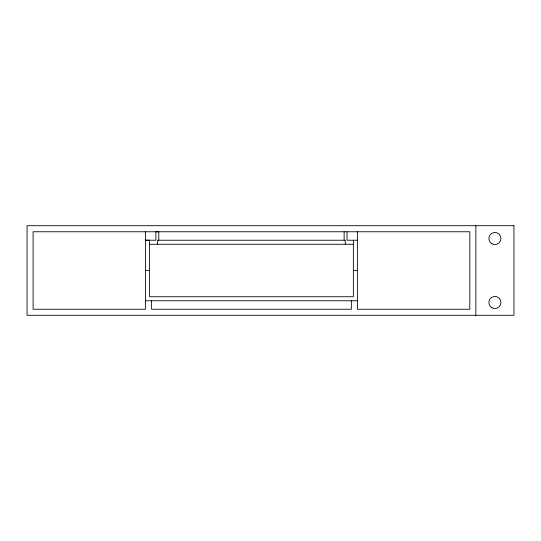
<?xml version="1.0" encoding="UTF-8"?>
<svg xmlns="http://www.w3.org/2000/svg" width="541" height="541" viewBox="0 0 541 541"><rect width="100%" height="100%" fill="white"/><g stroke="black" fill="none" stroke-linecap="round" stroke-linejoin="round"><path stroke-width="0.81" d="M357.391 240.231L347.024 240.231L347.024 231.758M149.559 244.268L353.354 244.268M145.522 270.5L149.559 270.5M353.354 270.5L357.391 270.5M145.522 300.769L357.391 300.769M475.864 225.705L475.864 315.295M357.391 231.758L357.391 309.242L469.811 309.242L469.811 231.758L33.102 231.758L33.102 309.242L145.522 309.242L145.522 231.758M353.354 240.231L353.354 296.732L149.559 296.732L149.559 240.231L145.522 240.231L155.889 240.231L155.889 231.758L158.79 231.758L158.79 240.231M351.339 300.769L351.339 309.242L151.575 309.242L151.575 300.769M345.286 244.268L345.286 240.231L157.627 240.231L157.627 244.268M344.123 231.758L344.123 240.231M513.95 225.705L27.05 225.705L27.05 315.295L513.95 315.295L513.95 225.705M491.877 307.728A6.052 6.052 0 0 0 500.959 302.48A6.052 6.052 0 0 0 491.877 297.239A6.052 6.052 0 0 0 491.877 307.728M491.877 243.761A6.052 6.052 0 0 0 500.959 238.52A6.052 6.052 0 0 0 491.877 233.272A6.052 6.052 0 0 0 491.877 243.761"/></g></svg>
